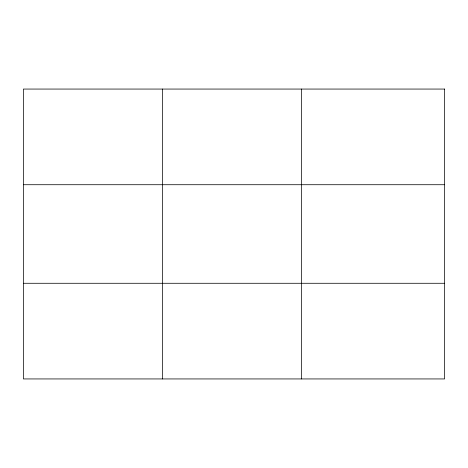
<?xml version="1.0" encoding="UTF-8"?>
<svg xmlns="http://www.w3.org/2000/svg" width="468" height="468" viewBox="0 0 468 468"><rect width="100%" height="100%" fill="white"/><g stroke="black" fill="none" stroke-linecap="round" stroke-linejoin="round"><path stroke-width="0.7" d="M162.396 378.94L162.396 89.06M301.392 378.94L301.392 89.06M23.4 184.72L444.6 184.72M23.4 283.28L444.6 283.28M444.6 89.06L444.6 378.94L23.4 378.94L23.4 89.06L444.6 89.06"/></g></svg>
